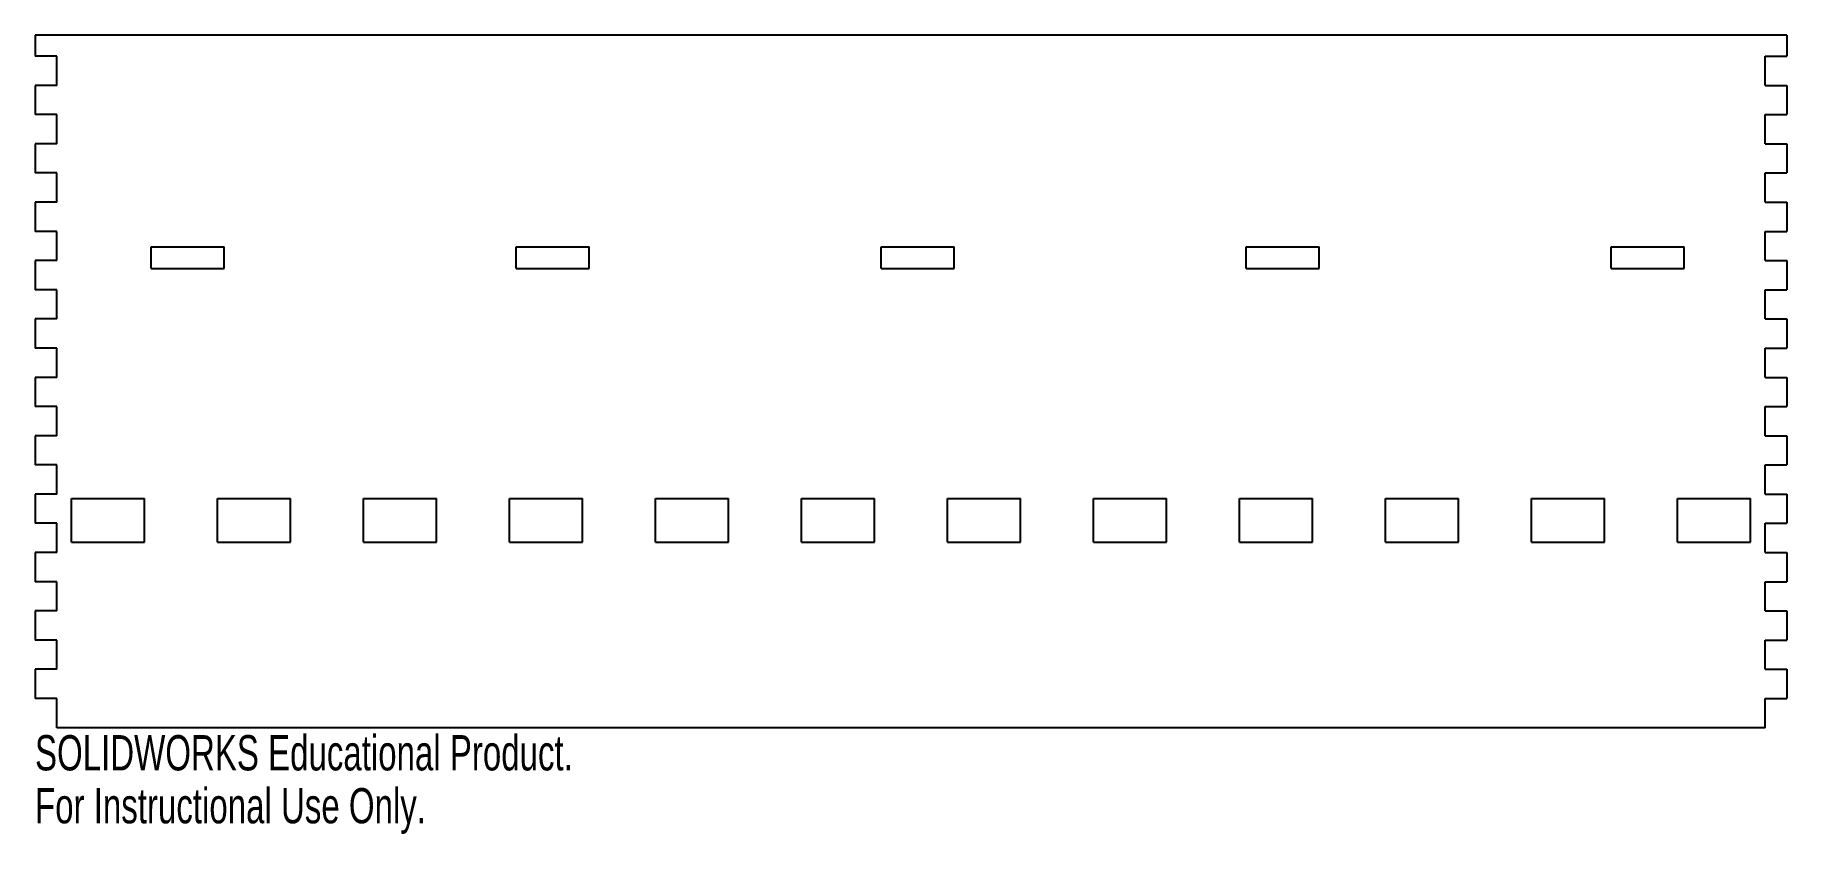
# Model space of a CAD drawing. Header units: millimetres. Extents: x -189 to 51, y -40 to 70.
import ezdxf

# ---------------------------------------------------------------- set-up
doc = ezdxf.new("R2010")
doc.units = ezdxf.units.MM
doc.styles.add('SLDTEXTSTYLE0', font='TXT', dxfattribs={"width": 0.7})

msp = doc.modelspace()

# ---------------------------------------------------------------- linework, layer by layer
at = {"color": 7, "linetype": 'Continuous', "lineweight": 25}
for p, q in [((50.73, 69.5), (-189.27, 69.5)), ((-189.27, 69.5), (-189.27, 66.6)), ((50.73, 69.5), (50.73, 66.6)), ((-186.27, 66.6), (-189.27, 66.6)), ((-186.27, 62.6), (-186.27, 66.6)), ((47.73, 62.6), (47.73, 66.6)), ((47.73, 66.6), (50.73, 66.6)), ((-186.27, 62.6), (-189.27, 62.6)), ((-189.27, 62.6), (-189.27, 58.6)), ((47.73, 62.6), (50.73, 62.6)), ((50.73, 62.6), (50.73, 58.6)), ((-186.27, 58.6), (-189.27, 58.6)), ((-186.27, 54.6), (-186.27, 58.6)), ((47.73, 54.6), (47.73, 58.6)), ((47.73, 58.6), (50.73, 58.6)), ((-186.27, 54.6), (-189.27, 54.6)), ((-189.27, 54.6), (-189.27, 50.6)), ((47.73, 54.6), (50.73, 54.6)), ((50.73, 54.6), (50.73, 50.6)), ((-186.27, 50.6), (-189.27, 50.6)), ((-186.27, 46.6), (-186.27, 50.6)), ((47.73, 46.6), (47.73, 50.6)), ((47.73, 50.6), (50.73, 50.6)), ((-186.27, 46.6), (-189.27, 46.6)), ((-189.27, 46.6), (-189.27, 42.6)), ((47.73, 46.6), (50.73, 46.6)), ((50.73, 46.6), (50.73, 42.6)), ((-186.27, 42.6), (-189.27, 42.6)), ((-186.27, 38.6), (-186.27, 42.6)), ((47.73, 38.6), (47.73, 42.6)), ((47.73, 42.6), (50.73, 42.6)), ((-186.27, 38.6), (-189.27, 38.6)), ((-189.27, 38.6), (-189.27, 34.6)), ((-173.34, 37.5), (-173.34, 40.5)), ((-173.34, 40.5), (-163.34, 40.5)), ((-163.34, 37.5), (-163.34, 40.5)), ((-123.34, 37.5), (-123.34, 40.5)), ((-123.34, 40.5), (-113.34, 40.5)), ((-113.34, 37.5), (-113.34, 40.5)), ((-73.34, 37.5), (-73.34, 40.5)), ((-73.34, 40.5), (-63.34, 40.5)), ((-63.34, 37.5), (-63.34, 40.5)), ((-23.34, 37.5), (-23.34, 40.5)), ((-23.34, 40.5), (-13.34, 40.5)), ((-13.34, 37.5), (-13.34, 40.5)), ((26.66, 37.5), (26.66, 40.5)), ((26.66, 40.5), (36.66, 40.5)), ((36.66, 37.5), (36.66, 40.5)), ((47.73, 38.6), (50.73, 38.6)), ((50.73, 38.6), (50.73, 34.6)), ((-173.34, 37.5), (-163.34, 37.5)), ((-123.34, 37.5), (-113.34, 37.5)), ((-73.34, 37.5), (-63.34, 37.5)), ((-23.34, 37.5), (-13.34, 37.5)), ((26.66, 37.5), (36.66, 37.5)), ((-186.27, 34.6), (-189.27, 34.6)), ((-186.27, 30.6), (-186.27, 34.6)), ((47.73, 30.6), (47.73, 34.6)), ((47.73, 34.6), (50.73, 34.6)), ((-186.27, 30.6), (-189.27, 30.6)), ((-189.27, 30.6), (-189.27, 26.6)), ((47.73, 30.6), (50.73, 30.6)), ((50.73, 30.6), (50.73, 26.6)), ((-186.27, 26.6), (-189.27, 26.6)), ((-186.27, 22.6), (-186.27, 26.6)), ((47.73, 22.6), (47.73, 26.6)), ((47.73, 26.6), (50.73, 26.6)), ((-186.27, 22.6), (-189.27, 22.6)), ((-189.27, 22.6), (-189.27, 18.6)), ((47.73, 22.6), (50.73, 22.6)), ((50.73, 22.6), (50.73, 18.6)), ((-186.27, 18.6), (-189.27, 18.6)), ((-186.27, 14.6), (-186.27, 18.6)), ((47.73, 14.6), (47.73, 18.6)), ((47.73, 18.6), (50.73, 18.6)), ((-186.27, 14.6), (-189.27, 14.6)), ((-189.27, 14.6), (-189.27, 10.6)), ((47.73, 14.6), (50.73, 14.6)), ((50.73, 14.6), (50.73, 10.6)), ((-186.27, 10.6), (-189.27, 10.6)), ((-186.27, 6.6), (-186.27, 10.6)), ((47.73, 6.6), (47.73, 10.6)), ((47.73, 10.6), (50.73, 10.6)), ((-186.27, 6.6), (-189.27, 6.6)), ((-189.27, 6.6), (-189.27, 2.6)), ((-184.28, 0), (-184.28, 6)), ((-184.28, 6), (-174.28, 6)), ((-174.28, 0), (-174.28, 6)), ((-164.28, 0), (-164.28, 6)), ((-164.28, 6), (-154.28, 6)), ((-154.28, 0), (-154.28, 6)), ((-144.28, 0), (-144.28, 6)), ((-144.28, 6), (-134.28, 6)), ((-134.28, 0), (-134.28, 6)), ((-124.28, 0), (-124.28, 6)), ((-124.28, 6), (-114.28, 6)), ((-114.28, 0), (-114.28, 6)), ((-104.28, 0), (-104.28, 6)), ((-104.28, 6), (-94.28, 6)), ((-94.28, 0), (-94.28, 6)), ((-84.28, 0), (-84.28, 6)), ((-84.28, 6), (-74.28, 6)), ((-74.28, 0), (-74.28, 6)), ((-64.28, 0), (-64.28, 6)), ((-64.28, 6), (-54.28, 6)), ((-54.28, 0), (-54.28, 6)), ((-44.28, 0), (-44.28, 6)), ((-44.28, 6), (-34.28, 6)), ((-34.28, 0), (-34.28, 6)), ((-24.28, 0), (-24.28, 6)), ((-24.28, 6), (-14.28, 6)), ((-14.28, 0), (-14.28, 6)), ((-4.28, 0), (-4.28, 6)), ((-4.28, 6), (5.72, 6)), ((5.72, 0), (5.72, 6)), ((15.72, 0), (15.72, 6)), ((15.72, 6), (25.72, 6)), ((25.72, 0), (25.72, 6)), ((35.72, 0), (35.72, 6)), ((35.72, 6), (45.72, 6)), ((45.72, 0), (45.72, 6)), ((47.73, 6.6), (50.73, 6.6)), ((50.73, 6.6), (50.73, 2.6)), ((-186.27, 2.6), (-189.27, 2.6)), ((-186.27, -1.4), (-186.27, 2.6)), ((47.73, -1.4), (47.73, 2.6)), ((47.73, 2.6), (50.73, 2.6)), ((-184.28, 0), (-174.28, 0)), ((-164.28, 0), (-154.28, 0)), ((-144.28, 0), (-134.28, 0)), ((-124.28, 0), (-114.28, 0)), ((-104.28, 0), (-94.28, 0)), ((-84.28, 0), (-74.28, 0)), ((-64.28, 0), (-54.28, 0)), ((-44.28, 0), (-34.28, 0)), ((-24.28, 0), (-14.28, 0)), ((-4.28, 0), (5.72, 0)), ((15.72, 0), (25.72, 0)), ((35.72, 0), (45.72, 0)), ((-186.27, -1.4), (-189.27, -1.4)), ((-189.27, -1.4), (-189.27, -5.4)), ((47.73, -1.4), (50.73, -1.4)), ((50.73, -1.4), (50.73, -5.4)), ((-186.27, -5.4), (-189.27, -5.4)), ((-186.27, -9.4), (-186.27, -5.4)), ((47.73, -9.4), (47.73, -5.4)), ((47.73, -5.4), (50.73, -5.4)), ((-186.27, -9.4), (-189.27, -9.4)), ((-189.27, -9.4), (-189.27, -13.4)), ((47.73, -9.4), (50.73, -9.4)), ((50.73, -9.4), (50.73, -13.4)), ((-186.27, -13.4), (-189.27, -13.4)), ((-186.27, -17.4), (-186.27, -13.4)), ((47.73, -17.4), (47.73, -13.4)), ((47.73, -13.4), (50.73, -13.4)), ((-186.27, -17.4), (-189.27, -17.4)), ((-189.27, -17.4), (-189.27, -21.4)), ((47.73, -17.4), (50.73, -17.4)), ((50.73, -17.4), (50.73, -21.4)), ((-186.27, -21.4), (-189.27, -21.4)), ((-186.27, -25.4), (-186.27, -21.4)), ((47.73, -25.4), (47.73, -21.4)), ((47.73, -21.4), (50.73, -21.4)), ((47.73, -25.4), (-186.27, -25.4))]:
    msp.add_line(p, q, dxfattribs=at)

# ---------------------------------------------------------------- texts
at = {"color": 7, "linetype": 'Continuous', "char_height": 4.8336, "attachment_point": 1, "style": 'SLDTEXTSTYLE0'}
for s, insert in [('SOLIDWORKS Educational Product.', (-189.27, -26.42)), ('For Instructional Use Only.', (-189.27, -33.67))]:
    msp.add_mtext(s, dxfattribs=dict(at, insert=insert))

doc.saveas('drawing.dxf')
